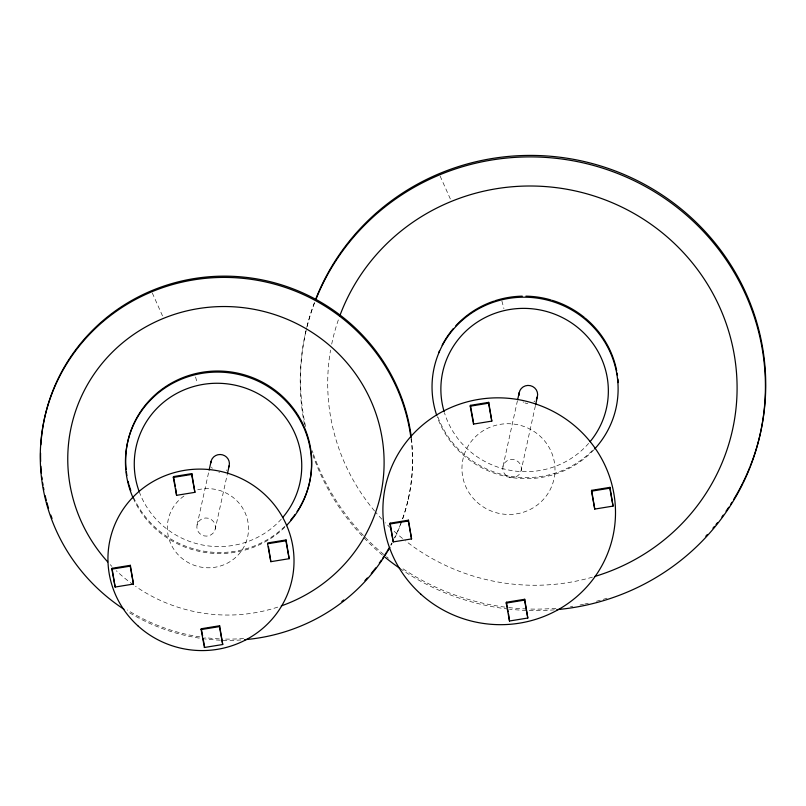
<?xml version="1.0" encoding="UTF-8"?>
<svg xmlns="http://www.w3.org/2000/svg" width="806" height="806" viewBox="0 0 806 806"><rect width="100%" height="100%" fill="white"/><g stroke="black" fill="none" stroke-linecap="round" stroke-linejoin="round"><path stroke-width="0.6" stroke-dasharray="4.03 3.02" d="M197.067 524.998L208.875 471.298M215.242 529.089A9.319 9.057 12.4 0 0 203.344 518.369A9.319 9.057 12.4 0 0 199.888 533.683A9.319 9.057 12.4 0 0 215.242 529.089L227.322 474.17M305.605 332.576L305.927 331.095M408.118 499.831L408.39 498.561M502.974 466.452L517.381 400.935M521.16 470.553A9.319 9.057 12.4 0 0 509.251 459.823A9.319 9.057 12.4 0 0 505.795 475.137A9.319 9.057 12.4 0 0 521.16 470.553L535.295 406.244M440.096 176.01L450.776 199.938M152.274 292.931L162.953 316.859M501.876 300.97L503.931 308.678M195.566 376.966L197.329 383.565M592.42 577.156A204.946 199.374 12.4 0 1 405.438 540.786M402.547 538.489A204.946 199.374 12.4 0 1 393.227 530.449M390.527 527.94A204.946 199.374 12.4 0 1 385.278 522.772M381.883 519.225A204.946 199.374 12.4 0 1 375.354 511.901M374.558 510.964A204.946 199.374 12.4 0 1 330.571 350.066M331.689 344.142A204.946 199.374 12.4 0 1 338.792 318.632M554.407 609.84A232.894 226.557 12.4 0 1 509.412 609.165M508.203 609.034A232.894 226.557 12.4 0 1 399.816 568.341M382.447 555.122A232.894 226.557 12.4 0 1 313.05 455.591M304.497 424.55A232.894 226.557 12.4 0 1 306.703 327.961M306.985 326.813A232.894 226.557 12.4 0 1 315.761 299.731M607.049 598.183A232.894 226.557 12.4 0 1 595.402 601.528M588.34 603.251A232.894 226.557 12.4 0 1 584.783 604.026M583.594 604.278A232.894 226.557 12.4 0 1 580.018 604.984M572.844 606.223A232.894 226.557 12.4 0 1 570.436 606.586M555.949 608.268A232.894 226.557 12.4 0 1 527.97 608.993M526.751 608.943A232.894 226.557 12.4 0 1 506.108 607.261M504.899 607.109A232.894 226.557 12.4 0 1 401.146 567.555M388.421 558.226A232.894 226.557 12.4 0 1 386.527 556.714M383.706 554.417A232.894 226.557 12.4 0 1 364.211 536.292M363.375 535.416A232.894 226.557 12.4 0 1 313.373 454.11M312.98 452.992A232.894 226.557 12.4 0 1 312.204 450.725M305.555 426.575A232.894 226.557 12.4 0 1 306.743 327.639M307.026 326.48A232.894 226.557 12.4 0 1 314.38 302.683M411.423 438.373A186.317 181.249 12.4 0 1 401.217 522.399M400.794 523.507A186.317 181.249 12.4 0 1 394.587 537.642M391.877 542.922A186.317 181.249 12.4 0 1 390.749 545.017M243.664 638.523A186.317 181.249 12.4 0 1 224.199 639.057M219.333 638.876A186.317 181.249 12.4 0 1 204.764 637.596M199.938 636.921A186.317 181.249 12.4 0 1 127.338 609.981M411 438.464A186.317 181.249 12.4 0 1 402.164 520.323M401.761 521.442A186.317 181.249 12.4 0 1 393.781 539.97M392.159 543.143A186.317 181.249 12.4 0 1 391.041 545.239M240.964 639.964A186.317 181.249 12.4 0 1 221.489 640.246M220.27 640.196A186.317 181.249 12.4 0 1 128.094 611.895M277.758 607.109A158.369 154.057 12.4 0 1 135.499 586.315M133.474 584.894A158.369 154.057 12.4 0 1 116.306 570.749M111.913 566.417A158.369 154.057 12.4 0 1 110.21 564.633M593.81 449.859A93.164 90.625 12.4 0 1 437.164 416.672M588.642 443.391A83.844 81.557 12.4 0 1 507.74 469.838A83.844 81.557 12.4 0 1 444.479 412.843M592.38 450.514A93.164 90.625 12.4 0 1 437.396 415.614M281.334 519.084A83.844 81.557 12.4 0 1 139.267 491.811M284.699 527.305A93.164 90.625 12.4 0 1 133.232 498.229M284.931 526.247A93.164 90.625 12.4 0 1 133.957 498.259M226.818 469.938A9.319 9.057 12.4 0 1 226.295 470.432M219.564 472.628A9.319 9.057 12.4 0 1 218.839 472.548M212.27 468.387A9.319 9.057 12.4 0 1 211.585 467.117M535.043 400.854A9.319 9.057 12.4 0 1 533.955 401.791M527.789 403.544A9.319 9.057 12.4 0 1 524.948 402.899M523.638 402.265A9.319 9.057 12.4 0 1 523.023 401.872M197.682 489.796A40.632 39.524 12.4 0 1 247.976 535.113A40.632 39.524 12.4 0 1 185.612 561.006A40.632 39.524 12.4 0 1 186.055 494.632M477.122 502.249A46.577 45.307 12.4 0 0 553.913 479.318A46.577 45.307 12.4 0 0 494.39 425.689A46.577 45.307 12.4 0 0 477.122 502.249"/><path stroke-width="1.21" d="M111.863 569.137L112.054 568.301L130.371 565.318L133.453 584.058L115.137 587.04L111.863 569.137L130.189 566.155L130.371 565.318M115.137 587.04L112.054 568.301M173.31 477.424L173.492 476.588L191.818 473.606L194.901 492.345L176.585 495.327L173.31 477.424L191.626 474.442L191.818 473.606M176.585 495.327L175.678 488.517M209.147 470.079L211.021 461.536M227.584 472.951L229.196 465.626M201.127 629.587L201.309 628.74L219.625 625.758L222.718 644.508L204.392 647.49L201.127 629.587L219.444 626.605L219.625 625.758M204.392 647.49L204.583 646.644M267.572 543.778L267.763 542.932L286.08 539.949L289.163 558.689L270.846 561.681L267.572 543.778L285.898 540.796L286.08 539.949M270.846 561.681L268.418 546.508M389.973 524.011L390.154 523.165L408.481 520.182L411.564 538.922L393.247 541.904L389.973 524.011L408.289 521.019L408.481 520.182M393.247 541.904L390.154 523.165M470.22 406.184L470.412 405.347L488.728 402.355L491.811 421.105L473.495 424.087L470.22 406.184L488.547 403.202L488.728 402.355M473.495 424.087L473.686 423.241M517.654 399.726L519.255 392.441M535.557 405.035L537.431 396.542M506.218 603.1L506.4 602.253L524.726 599.271L527.809 618.021L509.493 621.003L506.218 603.1L524.535 600.117L524.726 599.271M509.493 621.003L508.586 614.192M591.473 491.186L591.664 490.34L609.981 487.358L613.064 506.097L594.747 509.08L591.473 491.186L609.799 488.194L609.981 487.358M594.747 509.08L591.664 490.34M609.799 488.194L613.064 506.097M488.547 403.202L491.811 421.105M524.535 600.117L527.809 618.021M470.412 405.347L473.465 422.052M506.4 602.253L507.276 607.029M507.709 609.417L508.153 611.804M408.289 521.019L411.564 538.922M285.898 540.796L289.163 558.689M191.626 474.442L194.901 492.345M219.444 626.605L222.718 644.508M173.492 476.588L175.245 486.129M201.309 628.74L202.618 635.904M203.052 638.292L204.361 645.455M130.189 566.155L133.453 584.058M339.608 316.365A204.946 199.374 12.4 0 1 679.518 248.51A204.946 199.374 12.4 0 1 594.778 576.471M316.204 298.633A232.894 226.557 12.4 0 1 582.254 162.651A232.894 226.557 12.4 0 1 765.065 398.92A232.894 226.557 12.4 0 1 556.835 609.638M399.816 568.341A232.894 226.557 12.4 0 1 385.258 557.43M315.65 299.358A232.894 226.557 12.4 0 1 616.207 171.325A232.894 226.557 12.4 0 1 750.185 466.281M749.751 467.379A232.894 226.557 12.4 0 1 742.961 482.552M742.427 483.62A232.894 226.557 12.4 0 1 733.823 499.226M731.949 502.259A232.894 226.557 12.4 0 1 730.679 504.274M728.725 507.266A232.894 226.557 12.4 0 1 726.035 511.206M723.274 515.084A232.894 226.557 12.4 0 1 721.864 516.999M717.501 522.671A232.894 226.557 12.4 0 1 716 524.525M714.489 526.368A232.894 226.557 12.4 0 1 712.947 528.192M707.426 534.459A232.894 226.557 12.4 0 1 705.804 536.212M388.996 548.12A186.317 181.249 12.4 0 1 387.172 551.193M386.558 552.211A186.317 181.249 12.4 0 1 382.699 558.215M381.359 560.19A186.317 181.249 12.4 0 1 379.294 563.102M375.737 567.877A186.317 181.249 12.4 0 1 371.254 573.459M367.345 577.962A186.317 181.249 12.4 0 1 364.927 580.612M343.739 599.976A186.317 181.249 12.4 0 1 341.835 601.437M52.047 518.47A186.317 181.249 12.4 0 1 50.818 515.105M48.562 508.304A186.317 181.249 12.4 0 1 46.889 502.571M46.274 500.264A186.317 181.249 12.4 0 1 45.136 495.64M43.887 489.806A186.317 181.249 12.4 0 1 43.443 487.469M43.03 485.121A186.317 181.249 12.4 0 1 42.647 482.774M42.134 479.238A186.317 181.249 12.4 0 1 41.831 476.88M41.438 473.334A186.317 181.249 12.4 0 1 40.864 466.221M40.643 461.475A186.317 181.249 12.4 0 1 40.562 453.163M40.864 444.852A186.317 181.249 12.4 0 1 220.532 276.186A186.317 181.249 12.4 0 1 411.282 437.195M389.892 547.324A186.317 181.249 12.4 0 1 244.601 639.692M123.983 609.286A186.317 181.249 12.4 0 1 127.56 303.993A186.317 181.249 12.4 0 1 410.848 437.285M107.702 561.923A158.369 154.057 12.4 0 1 136.164 332.777A158.369 154.057 12.4 0 1 366.196 391.081A158.369 154.057 12.4 0 1 281.264 605.921M444.166 411.816A83.844 81.557 12.4 0 1 540.947 310.129A83.844 81.557 12.4 0 1 590.032 441.748M436.781 415.543A93.164 90.625 12.4 0 1 480.85 307.6A93.164 90.625 12.4 0 1 598.012 332.425A93.164 90.625 12.4 0 1 594.627 448.982M438.666 352.837A93.164 90.625 12.4 0 1 439.582 350.64M442.131 345.28A93.164 90.625 12.4 0 1 453.375 328.505M455.753 325.825A93.164 90.625 12.4 0 1 493.675 301.192M494.813 300.809A93.164 90.625 12.4 0 1 522.258 296.155M525.915 296.155A93.164 90.625 12.4 0 1 551.143 300.003M552.312 300.356A93.164 90.625 12.4 0 1 584.33 317.403M585.267 318.169A93.164 90.625 12.4 0 1 616.681 370.79M617.104 373.128A93.164 90.625 12.4 0 1 617.467 375.485M617.9 379.022A93.164 90.625 12.4 0 1 618.192 382.578M138.894 490.794A83.844 81.557 12.4 0 1 232.733 384.704A83.844 81.557 12.4 0 1 282.745 517.462M133.232 498.229A93.164 90.625 12.4 0 1 170.036 384.815A93.164 90.625 12.4 0 1 290.654 406.375A93.164 90.625 12.4 0 1 286.392 525.613M126.119 469.616A93.164 90.625 12.4 0 1 238.052 373.228A93.164 90.625 12.4 0 1 299.59 507.528M298.986 508.556A93.164 90.625 12.4 0 1 297.071 511.568M295.046 514.51A93.164 90.625 12.4 0 1 290.634 520.142M130.804 490.511A93.164 90.625 12.4 0 1 129 484.819M128.678 483.66A93.164 90.625 12.4 0 1 128.094 481.353M126.905 475.52A93.164 90.625 12.4 0 1 126.381 471.984M210.819 462.936A9.319 9.057 12.4 0 1 222.456 454.826A9.319 9.057 12.4 0 1 228.481 467.631M519.084 395.272A9.319 9.057 12.4 0 1 530.328 385.651A9.319 9.057 12.4 0 1 536.363 399.172M420.823 594.163A116.447 113.273 12.4 0 0 612.802 536.846A116.447 113.273 12.4 0 0 463.984 402.768A116.447 113.273 12.4 0 0 420.823 594.163M138.269 626.161A93.164 90.625 12.4 0 0 291.863 580.31A93.164 90.625 12.4 0 0 172.806 473.051A93.164 90.625 12.4 0 0 138.269 626.161"/></g></svg>
